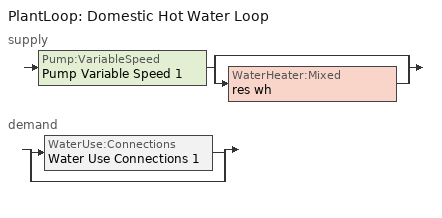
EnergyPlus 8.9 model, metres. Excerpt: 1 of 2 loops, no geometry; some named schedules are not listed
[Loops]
PlantLoop 'Domestic Hot Water Loop'
 supply: Pump:VariableSpeed 'Pump Variable Speed 1' > split
  | bypass
  | WaterHeater:Mixed 'res wh'
 demand: split
  | WaterUse:Connections 'Water Use Connections 1'
  | bypass
[PlantLoop]
Domestic Hot Water Loop: Fluid Type=Water; Plant Equipment Operation Scheme=Domestic Hot Water Loop Operation Schemes; Maximum Loop Temperature {C}=100; Minimum Loop Temperature {C}=0; Maximum Loop Flow Rate {m3/s}=0.01; Minimum Loop Flow Rate {m3/s}=0; Plant Loop Volume {m3}=0.003; Load Distribution Scheme=Optimal; Plant Loop Demand Calculation Scheme=SingleSetpoint
[Sizing:Plant]
Domestic Hot Water Loop: Loop Type=Heating; Design Loop Exit Temperature {C}=52.6667; Loop Design Temperature Difference {deltaC}=5.55556; Sizing Option=NonCoincident; Zone Timesteps in Averaging Window=1; Coincident Sizing Factor Mode=None
[Pump:VariableSpeed]
Pump Variable Speed 1: Design Maximum Flow Rate {m3/s}=0.01; Design Pump Head {Pa}=1; Design Power Consumption {W}=0; Motor Efficiency=1; Fraction of Motor Inefficiencies to Fluid Stream=0; Coefficient 1 of the Part Load Performance Curve=0; Coefficient 2 of the Part Load Performance Curve=1; Coefficient 3 of the Part Load Performance Curve=0; Coefficient 4 of the Part Load Performance Curve=0; Design Minimum Flow Rate {m3/s}=0; Pump Control Type=Intermittent; Skin Loss Radiative Fraction=0.5; Design Power Sizing Method=PowerPerFlowPerPressure; Design Electric Power per Unit Flow Rate {W/(m3/s)}=348701.1; Design Shaft Power per Unit Flow Rate per Unit Head=1.28205; Design Minimum Flow Rate Fraction=0
[WaterHeater:Mixed]
res wh: Tank Volume {m3}=0.136275; Setpoint Temperature Schedule=WH Setpoint Temp; Deadband Temperature Difference {deltaC}=2; Maximum Temperature Limit {C}=99; Heater Control Type=Cycle; Heater Maximum Capacity {W}=5500.06; Heater Minimum Capacity {W}=0; Heater Ignition Minimum Flow Rate {m3/s}=0; Heater Ignition Delay {s}=0; Heater Fuel Type=Electricity; Heater Thermal Efficiency=0.8; Off Cycle Parasitic Fuel Consumption Rate {W}=0; Off Cycle Parasitic Fuel Type=Electricity; Off Cycle Parasitic Heat Fraction to Tank=0; On Cycle Parasitic Fuel Consumption Rate {W}=0; On Cycle Parasitic Fuel Type=Electricity; On Cycle Parasitic Heat Fraction to Tank=0; Ambient Temperature Indicator=Zone; Ambient Temperature Zone=living; Off Cycle Loss Coefficient to Ambient Temperature {W/K}=0.704228; Off Cycle Loss Fraction to Zone=1; On Cycle Loss Coefficient to Ambient Temperature {W/K}=0.704228; On Cycle Loss Fraction to Zone=1; Use Side Effectiveness=1; Source Side Effectiveness=1; Use Side Design Flow Rate {m3/s}=Autosize; Source Side Design Flow Rate {m3/s}=Autosize; Indirect Water Heating Recovery Time {hr}=1.5; Source Side Flow Control Mode=IndirectHeatPrimarySetpoint
[SetpointManager:Scheduled]
Setpoint Manager Scheduled 1: Control Variable=Temperature; Schedule=dhw temp
[WaterUse:Connections]
Water Use Connections 1: Water Use Equipment Name 1=residential clothes washer; Water Use Equipment Name 2=residential dishwasher; Water Use Equipment Name 3=residential shower; Water Use Equipment Name 4=residential hot water distribution
[WaterUse:Equipment] Target Temperature Schedule=WH Setpoint Temp
Name | Peak Flow Rate {m3/s} | Flow Rate Fraction Schedule
residential clothes washer | 1.51373e-07 | Hot Water Draw Profile
residential dishwasher | 1.12977e-08 | Hot Water Draw Profile
residential shower | 4.30591e-06 | Mixed Water Draw Profile
residential hot water distribution | 6.5515e-07 | Mixed Water Draw Profile
[PlantEquipmentOperationSchemes]
Domestic Hot Water Loop Operation Schemes: Control Scheme Object Type 1=PlantEquipmentOperation:HeatingLoad; Control Scheme Name 1=Domestic Hot Water Loop Heating Operation Scheme; Control Scheme Schedule Name 1=Always On Discrete
[PlantEquipmentOperation:HeatingLoad]
Domestic Hot Water Loop Heating Operation Scheme: Load Range Lower Limit 1 {W}=0; Load Range Upper Limit 1 {W}=1000000000; Range Equipment List Name 1=Domestic Hot Water Loop Heating Equipment List
[PlantEquipmentList]
Domestic Hot Water Loop Heating Equipment List: WaterHeater:Mixed, res wh
[Schedule:Constant]
Name | Hourly Value
Always On Discrete | 1
dhw temp; WH Setpoint Temp | 52.6667
